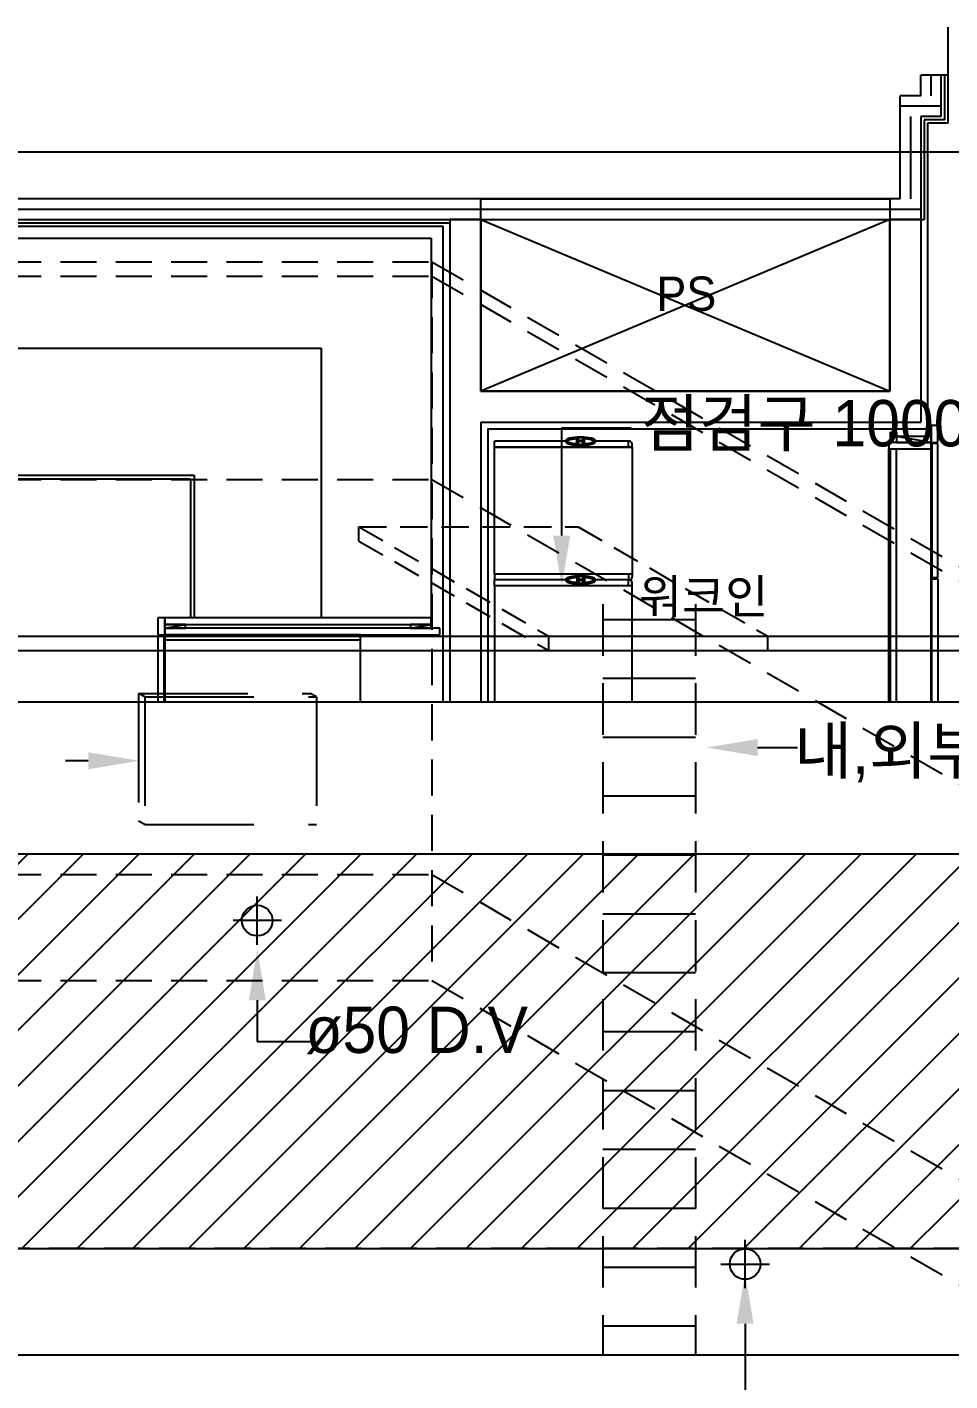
# Model space of a CAD drawing. Header units: millimetres. Extents: x 968909 to 1007504, y 395965 to 423289.
# Drawn here: x 985505 to 988191, y 401967 to 405909 of the extents above; entities that cross this region are included whole.
import ezdxf
from ezdxf.enums import TextEntityAlignment as Align

# ---------------------------------------------------------------- set-up
doc = ezdxf.new("R2010")
doc.units = ezdxf.units.MM
doc.header["$LTSCALE"] = 100
for name, pattern in [('DH-HID2', [1.2, 0.8, -0.4]), ('HID', [2.3, 1.5, -0.8]), ('HIDDEN2', [4.7625, 3.175, -1.5875])]:
    doc.linetypes.add(name, pattern=pattern)
for name, color, linetype in [('1', 1, 'Continuous'), ('l4', 4, 'Continuous'), ('TEX', 3, 'Continuous')]:
    doc.layers.add(name, color=color, linetype=linetype)
doc.styles.add('돋움', font='Dotum.ttf')
doc.styles.add('돋음', font='Dotum.ttf')

msp = doc.modelspace()

# ---------------------------------------------------------------- hatches: boundary and pattern name
at = {"linetype": 'HID'}
h = msp.add_hatch(dxfattribs=at)
h.set_pattern_fill('ANSI31', color=4, scale=54, angle=135, style=0)
h.set_pattern_definition([(180, (825910.82, -201034.51), (-4e-14, -171.45), [])])
h.paths.add_polyline_path([(987180.9, 404228.3), (987450.9, 404228.3), (987450.9, 402043), (987180.9, 402043)])
at = {"layer": '1'}
h = msp.add_hatch(dxfattribs=at)
h.set_pattern_fill('ANSI31', color=256, scale=36, style=0)
h.set_pattern_definition([(45, (819837.22, -201034.51), (-80.822305, 80.822305), [])])
h.paths.add_polyline_path([(983187.5, 404591.6), (985075.4, 403501.6), (988571.3, 403501.6), (988571.3, 402351.7), (985075.4, 402351.7), (983187.5, 403441.6)])

# ---------------------------------------------------------------- linework, layer by layer
at = {"linetype": 'HID', "ltscale": 0.7}
for p, q in [((983187.5, 405224.8, 54985.4), (986683.4, 405224.8, 54985.4)), ((986683.4, 405224.8, 54985.4), (986683.4, 403132.9, 54985.4)), ((986683.4, 405224.8, 54985.4), (988571.3, 404134.8, 54985.4)), ((983187.5, 405183.2, 54985.4), (986683.4, 405183.2, 54985.4)), ((986683.4, 405183.2, 54985.4), (988571.3, 404093.3, 54985.4)), ((983187.5, 404591.6, 54985.4), (986683.4, 404591.6, 54985.4)), ((986683.4, 404591.6, 54985.4), (988571.3, 403501.6, 54985.4)), ((983187.5, 403441.6, 54985.4), (986683.4, 403441.6, 54985.4)), ((986683.4, 403441.6, 54985.4), (988571.3, 402351.7, 54985.4)), ((983187.5, 403132.9, 54985.4), (986683.4, 403132.9, 54985.4)), ((986683.4, 403132.9, 54985.4), (988571.3, 402043, 54985.4))]:
    msp.add_line(p, q, dxfattribs=at)
at = {"color": 7}
for p, q in [((987061.5, 404428.2, 54985.4), (987061.5, 404741.4, 54985.4)), ((987061.5, 404741.4, 54985.4), (987263.6, 404741.4, 54985.4)), ((985075.4, 404134.8, 54985.4), (988571.3, 404134.8, 54985.4)), ((985075.4, 404093.3, 54985.4), (988571.3, 404093.3, 54985.4)), ((987631.6, 403810.8, 54985.4), (987747.4, 403810.8, 54985.4)), ((985683.6, 403772.3, 54985.4), (985617.3, 403772.3, 54985.4)), ((986175.4, 403075.1, 54985.4), (986175.4, 402955.2, 54985.4)), ((986175.4, 402955.2, 54985.4), (986330.4, 402955.2, 54985.4)), ((985075.4, 402043, 54985.4), (988571.3, 402043, 54985.4))]:
    msp.add_line(p, q, dxfattribs=at)
at = {"color": 7, "linetype": 'DH-HID2'}
for p, q in [((986471.3, 404412.1, 54985.4), (986471.3, 404453.7, 54985.4)), ((986471.3, 404453.7, 54985.4), (987109, 404453.7, 54985.4)), ((986471.3, 404453.7, 54985.4), (987023.6, 404134.8, 54985.4)), ((987109, 404453.7, 54985.4), (987661.3, 404134.8, 54985.4)), ((986471.3, 404412.1, 54985.4), (987023.6, 404093.3, 54985.4)), ((987023.6, 404093.3, 54985.4), (987023.6, 404134.8, 54985.4)), ((987023.6, 404134.8, 54985.4), (987661.3, 404134.8, 54985.4)), ((987661.3, 404093.3, 54985.4), (987661.3, 404134.8, 54985.4))]:
    msp.add_line(p, q, dxfattribs=at)
at = {"color": 4, "linetype": 'HID'}
for p, q in [((987180.9, 404228.3, 54985.4), (987180.9, 402043, 54985.4)), ((987450.9, 404228.3, 54985.4), (987450.9, 402043, 54985.4))]:
    msp.add_line(p, q, dxfattribs=at)
at = {"color": 4, "linetype": 'HIDDEN2'}
for p, q in [((985830.1, 403968.6, 54985.4), (986329.7, 403968.6, 54985.4)), ((985830.1, 403968.6, 54985.4), (985830.1, 403596.8, 54985.4)), ((985848.1, 403958.3, 54985.4), (985830.1, 403968.6, 54985.4)), ((985848.1, 403958.3, 54985.4), (986347.6, 403958.3, 54985.4)), ((985848.1, 403958.3, 54985.4), (985848.1, 403586.4, 54985.4)), ((986347.6, 403958.3, 54985.4), (986329.7, 403968.6, 54985.4)), ((986347.6, 403958.3, 54985.4), (986347.6, 403586.4, 54985.4)), ((985848.1, 403586.4, 54985.4), (985830.1, 403596.8, 54985.4)), ((985848.1, 403586.4, 54985.4), (986347.6, 403586.4, 54985.4))]:
    msp.add_line(p, q, dxfattribs=at)
at = {"linetype": 'Continuous'}
for p, q in [((985075.4, 403501.6, 54985.4), (988571.3, 403501.6, 54985.4)), ((985075.4, 402351.7, 54985.4), (988571.3, 402351.7, 54985.4))]:
    msp.add_line(p, q, dxfattribs=at)
at = {"color": 4, "linetype": 'Continuous'}
for p, q in [((986175.4, 403236.4, 54985.4), (986175.4, 403377.5, 54985.4)), ((986246, 403307, 54985.4), (986104.8, 403307, 54985.4)), ((987595.2, 402236.4, 54985.4), (987595.2, 402377.6, 54985.4)), ((987524.7, 402307, 54985.4), (987665.8, 402307, 54985.4))]:
    msp.add_line(p, q, dxfattribs=at)
msp.add_line((987595.2, 402132.8, 54985.4), (987595.2, 401874.5, 54985.4))
at = {"elevation": 54985.4}
msp.add_lwpolyline([(982029.1, 405545.1), (997615.4, 405545.1), (997615.4, 395965.3), (982029.1, 395965.3)], close=True, dxfattribs=at)
at = {"linetype": 'HID', "ltscale": 0.7, "elevation": 54985.4}
msp.add_lwpolyline([(983187.5, 404591.6), (985075.4, 403501.6), (988571.3, 403501.6), (988571.3, 402351.7), (985075.4, 402351.7), (983187.5, 403441.6), (983187.5, 404591.6)], dxfattribs=at)
at = {"color": 4, "linetype": 'Continuous'}
for centre in [(986175.4, 403307, 54985.4), (987595.2, 402307, 54985.4)]:
    msp.add_circle(centre, 44.6, dxfattribs=at)
at = {"color": 7, "linetype": 'DH-HID2'}
msp.add_solid([(987086.2, 404428.2, 54985.4), (987036.8, 404428.2, 54985.4), (987061.5, 404279.9, 54985.4)], dxfattribs=at)
at = {"color": 7}
for points in [[(987631.6, 403786, 54985.4), (987631.6, 403835.5, 54985.4), (987483.3, 403810.8, 54985.4)], [(985683.6, 403797, 54985.4), (985683.6, 403747.6, 54985.4), (985832, 403772.3, 54985.4)], [(986150.7, 403075.1, 54985.4), (986200.1, 403075.1, 54985.4), (986175.4, 403223.4, 54985.4)]]:
    msp.add_solid(points, dxfattribs=at)
msp.add_solid([(987570.5, 402132.8, 54985.4), (987620, 402132.8, 54985.4), (987595.2, 402281.1, 54985.4)])
at = {"layer": 'l4'}
for p, q in [((988186.3, 405768.7, 54985.4), (988186.3, 405908.7, 54985.4)), ((988106.3, 405708.7, 54985.4), (988106.3, 405768.7, 54985.4)), ((988186.3, 405768.7, 54985.4), (988106.3, 405768.7, 54985.4)), ((988136.3, 405708.7, 0), (988136.3, 405768.7, 0)), ((988166.3, 405648.7, 0), (988166.3, 405768.7, 0)), ((988176.3, 405638.7, 0), (988176.3, 405768.7, 0)), ((988186.3, 405628.7, 0), (988186.3, 405768.7, 0)), ((988046.3, 405408.7, 54985.4), (988046.3, 405708.7, 54985.4)), ((988106.3, 405708.7, 54985.4), (988046.3, 405708.7, 54985.4)), ((988166.3, 405678.7, 0), (988046.3, 405678.7, 0)), ((988076.3, 405648.7, 0), (988076.3, 405408.7, 0)), ((988106.3, 405648.7, 0), (988106.3, 405348.7, 0)), ((988166.3, 405648.7, 0), (988106.3, 405648.7, 0)), ((988116.3, 405638.7, 0), (988116.3, 405348.7, 0)), ((988176.3, 405638.7, 0), (988116.3, 405638.7, 0)), ((988126.3, 405628.7, 0), (988126.3, 404738.7, 0)), ((988186.3, 405628.7, 0), (988126.3, 405628.7, 0)), ((988046.3, 405408.7, 54985.4), (982336.3, 405408.7, 54985.4)), ((986826.3, 404848.7, 0), (986826.3, 405408.7, 0)), ((986826.3, 405408.7, 0), (988016.3, 405408.7, 0)), ((988016.3, 405408.7, 0), (988016.3, 404848.7, 0)), ((982341.3, 405378.7, 0), (988106.3, 405378.7, 0)), ((982341.3, 405348.7, 0), (988106.3, 405348.7, 0)), ((982341.3, 405338.7, 0), (986736.3, 405338.7, 0)), ((986826.3, 405348.7, 0), (986736.3, 405348.7, 0)), ((986736.3, 405348.7, 0), (986736.3, 403942.8, 0)), ((986736.3, 405348.7, 0), (986736.3, 405348.7, 0)), ((986826.3, 405348.7, 0), (986826.3, 404848.7, 0)), ((986826.3, 405348.7, 0), (988016.3, 404848.7, 0)), ((988016.3, 405348.7, 0), (986826.3, 404848.7, 0)), ((988106.3, 405348.7, 0), (988016.3, 405348.7, 0)), ((988016.3, 404848.7, 0), (988016.3, 405348.7, 0)), ((988106.3, 405348.7, 0), (988106.3, 404758.7, 0)), ((988106.3, 405348.7, 0), (988116.3, 405348.7, 0)), ((982341.3, 405328.7, 0), (986716.3, 405328.7, 0)), ((982381.3, 405293.7, 0), (986681.3, 405293.7, 0)), ((986681.3, 405293.7, 0), (986681.3, 404158.7, 0)), ((986716.3, 403942.8, 0), (986716.3, 405328.7, 0)), ((982601.3, 404973.7, 0), (986361.3, 404973.7, 0)), ((986361.3, 404973.7, 0), (986361.3, 404188.7, 0)), ((988016.3, 404848.7, 0), (986826.3, 404848.7, 0)), ((986826.3, 404848.7, 0), (988016.3, 404848.7, 0)), ((986826.3, 404758.7, 0), (986826.3, 403942.8, 0)), ((986826.3, 404758.7, 0), (988106.3, 404758.7, 0)), ((986846.3, 404738.7, 0), (986846.3, 403942.8, 0)), ((986846.3, 404738.7, 0), (988126.3, 404738.7, 0)), ((988156.3, 404748.7, 0), (988136.3, 404748.7, 0)), ((988136.3, 404748.7, 0), (988136.3, 404698.7, 0)), ((988156.3, 404698.7, 0), (988156.3, 404748.7, 0)), ((987074.4, 404702.7, 0), (986866.3, 404702.7, 0)), ((986866.3, 404685.7, 0), (986866.3, 404702.7, 0)), ((987076.4, 404702.7, 0), (987072.9, 404702.7, 0)), ((987105.1, 404695.9, 0), (987105.1, 404709.5, 0)), ((987125.6, 404714.2, 0), (987107.1, 404714.2, 0)), ((987125.6, 404712.7, 0), (987107.1, 404712.7, 0)), ((987107.1, 404710.7, 0), (987107.1, 404709.2, 0)), ((987110.9, 404709.2, 0), (987107.1, 404709.2, 0)), ((987107.1, 404703.7, 0), (987107.1, 404707.2, 0)), ((987109.7, 404703.7, 0), (987107.1, 404703.7, 0)), ((987109.7, 404703.7, 0), (987107.1, 404703.7, 0)), ((987107.1, 404698.2, 0), (987107.1, 404701.7, 0)), ((987109.7, 404701.7, 0), (987107.1, 404701.7, 0)), ((987109.7, 404704.2, 0), (987109.7, 404703.7, 0)), ((987110.9, 404704.2, 0), (987109.7, 404704.2, 0)), ((987109.7, 404704.2, 0), (987109.7, 404703.7, 0)), ((987110.9, 404704.2, 0), (987109.7, 404704.2, 0)), ((987109.7, 404701.2, 0), (987109.7, 404701.7, 0)), ((987109.7, 404701.2, 0), (987109.7, 404701.7, 0)), ((987110.9, 404701.2, 0), (987109.7, 404701.2, 0)), ((987110.9, 404701.2, 0), (987109.7, 404701.2, 0)), ((987110.9, 404707.2, 0), (987110.9, 404709.2, 0)), ((987110.9, 404704.2, 0), (987110.9, 404703.7, 0)), ((987110.9, 404704.2, 0), (987110.9, 404703.7, 0)), ((987121.9, 404703.7, 0), (987110.9, 404703.7, 0)), ((987110.9, 404701.2, 0), (987110.9, 404701.7, 0)), ((987110.9, 404701.2, 0), (987110.9, 404701.7, 0)), ((987121.9, 404701.7, 0), (987110.9, 404701.7, 0)), ((987110.9, 404696.2, 0), (987110.9, 404698.2, 0)), ((987116.4, 404701.7, 0), (987116.4, 404703.7, 0)), ((987121.9, 404707.2, 0), (987121.9, 404709.2, 0)), ((987121.9, 404709.2, 0), (987125.6, 404709.2, 0)), ((987121.9, 404704.2, 0), (987121.9, 404703.7, 0)), ((987121.9, 404704.2, 0), (987123.1, 404704.2, 0)), ((987121.9, 404704.2, 0), (987121.9, 404703.7, 0)), ((987121.9, 404704.2, 0), (987123.1, 404704.2, 0)), ((987121.9, 404701.2, 0), (987121.9, 404701.7, 0)), ((987121.9, 404701.2, 0), (987121.9, 404701.7, 0)), ((987121.9, 404701.2, 0), (987123.1, 404701.2, 0)), ((987121.9, 404701.2, 0), (987123.1, 404701.2, 0)), ((987121.9, 404696.2, 0), (987121.9, 404698.2, 0)), ((987123.1, 404704.2, 0), (987123.1, 404703.7, 0)), ((987123.1, 404704.2, 0), (987123.1, 404703.7, 0)), ((987123.1, 404703.7, 0), (987125.6, 404703.7, 0)), ((987123.1, 404703.7, 0), (987125.6, 404703.7, 0)), ((987123.1, 404701.2, 0), (987123.1, 404701.7, 0)), ((987123.1, 404701.7, 0), (987125.6, 404701.7, 0)), ((987123.1, 404701.2, 0), (987123.1, 404701.7, 0)), ((987125.6, 404710.7, 0), (987125.6, 404709.2, 0)), ((987125.6, 404703.7, 0), (987125.6, 404707.2, 0)), ((987125.6, 404698.2, 0), (987125.6, 404701.7, 0)), ((987127.6, 404695.9, 0), (987127.6, 404709.5, 0)), ((987159.9, 404702.7, 0), (987156.4, 404702.7, 0)), ((987258.4, 404702.7, 0), (987158.4, 404702.7, 0)), ((987256.3, 404685.7, 0), (987256.3, 404702.7, 0)), ((988136.3, 404698.7, 0), (988013.3, 404698.7, 0)), ((988013.3, 404698.7, 0), (988013.3, 404680.7, 0)), ((988018.3, 404698.7, 0), (988018.3, 404728.7, 0)), ((988018.3, 404728.7, 0), (988036.3, 404728.7, 0)), ((988036.3, 404698.7, 0), (988018.3, 404698.7, 0)), ((988036.3, 404728.7, 0), (988036.3, 404698.7, 0)), ((988136.3, 404698.7, 0), (988036.3, 404716.7, 0)), ((988136.3, 404716.7, 0), (988036.3, 404716.7, 0)), ((988036.3, 404716.7, 0), (988036.3, 404698.7, 0)), ((988036.3, 404698.7, 0), (988136.3, 404698.7, 0)), ((988136.3, 404698.7, 0), (988136.3, 404716.7, 0)), ((988136.3, 404680.7, 0), (988136.3, 404698.7, 0)), ((988136.3, 404698.7, 0), (988156.3, 404698.7, 0)), ((987266.3, 404685.7, 0), (986866.3, 404685.7, 0)), ((986866.3, 404315.7, 0), (986866.3, 404685.7, 0)), ((986866.3, 404685.7, 0), (987266.3, 404685.7, 0)), ((987110.9, 404696.2, 0), (987107.1, 404696.2, 0)), ((987107.1, 404696.2, 0), (987107.1, 404694.7, 0)), ((987107.1, 404694.7, 0), (987107.1, 404696.2, 0)), ((987125.6, 404692.7, 0), (987107.1, 404692.7, 0)), ((987125.6, 404691.2, 0), (987107.1, 404691.2, 0)), ((987121.9, 404696.2, 0), (987125.6, 404696.2, 0)), ((987125.6, 404696.2, 0), (987125.6, 404694.7, 0)), ((987125.6, 404694.7, 0), (987125.6, 404696.2, 0)), ((987266.3, 404685.7, 0), (987266.3, 404694.7, 0)), ((987266.3, 404685.7, 0), (987266.3, 404315.7, 0)), ((988013.3, 403942.8, 0), (988013.3, 404680.7, 0)), ((988013.3, 404680.7, 0), (988136.3, 404680.7, 0)), ((988018.3, 403942.8, 0), (988018.3, 404680.7, 0)), ((988036.3, 403942.8, 0), (988036.3, 404680.7, 0)), ((988136.3, 403942.8, 0), (988136.3, 404680.7, 0)), ((988156.3, 404696.6, 0), (988138.3, 404696.6, 0)), ((988138.3, 404696.6, 0), (988138.3, 404305.7, 0)), ((988156.3, 404305.7, 0), (988156.3, 404696.6, 0)), ((982971.3, 404603.7, 0), (985991.3, 404603.7, 0)), ((982981.3, 404593.7, 0), (985981.3, 404593.7, 0)), ((985981.3, 404593.7, 0), (985981.3, 404188.7, 0)), ((985991.3, 404603.7, 0), (985991.3, 404188.7, 0)), ((986866.3, 404315.7, 0), (986866.3, 404298.7, 0)), ((987266.3, 404315.7, 0), (986866.3, 404315.7, 0)), ((987266.3, 404315.7, 0), (986866.3, 404315.7, 0)), ((987105.1, 404305.5, 0), (987105.1, 404291.9, 0)), ((987125.6, 404310.2, 0), (987107.1, 404310.2, 0)), ((987125.6, 404308.7, 0), (987107.1, 404308.7, 0)), ((987107.1, 404305.2, 0), (987107.1, 404306.7, 0)), ((987107.1, 404306.7, 0), (987107.1, 404305.2, 0)), ((987110.9, 404305.2, 0), (987107.1, 404305.2, 0)), ((987110.9, 404305.2, 0), (987110.9, 404303.2, 0)), ((987121.9, 404305.2, 0), (987125.6, 404305.2, 0)), ((987121.9, 404305.2, 0), (987121.9, 404303.2, 0)), ((987125.6, 404305.2, 0), (987125.6, 404306.7, 0)), ((987125.6, 404306.7, 0), (987125.6, 404305.2, 0)), ((987127.6, 404305.5, 0), (987127.6, 404291.9, 0)), ((987256.3, 404315.7, 0), (987256.3, 404298.7, 0)), ((987266.3, 404315.7, 0), (987266.3, 404306.7, 0)), ((988138.3, 404305.7, 0), (988156.3, 404305.7, 0)), ((987074.4, 404298.7, 0), (986866.3, 404298.7, 0)), ((986866.3, 404281.7, 0), (986866.3, 404298.7, 0)), ((987074.4, 404298.7, 0), (986866.3, 404298.7, 0)), ((986866.3, 404281.7, 0), (986866.3, 403942.8, 0)), ((987266.3, 404281.7, 0), (986866.3, 404281.7, 0)), ((987266.3, 404281.7, 0), (986866.3, 404281.7, 0)), ((987076.4, 404298.7, 0), (987072.9, 404298.7, 0)), ((987107.1, 404303.2, 0), (987107.1, 404299.7, 0)), ((987109.7, 404299.7, 0), (987107.1, 404299.7, 0)), ((987109.7, 404297.7, 0), (987107.1, 404297.7, 0)), ((987107.1, 404297.7, 0), (987107.1, 404294.2, 0)), ((987109.7, 404297.7, 0), (987107.1, 404297.7, 0)), ((987107.1, 404290.7, 0), (987107.1, 404292.2, 0)), ((987110.9, 404292.2, 0), (987107.1, 404292.2, 0)), ((987125.6, 404288.7, 0), (987107.1, 404288.7, 0)), ((987125.6, 404287.2, 0), (987107.1, 404287.2, 0)), ((987110.9, 404300.2, 0), (987109.7, 404300.2, 0)), ((987109.7, 404300.2, 0), (987109.7, 404299.7, 0)), ((987110.9, 404300.2, 0), (987109.7, 404300.2, 0)), ((987109.7, 404300.2, 0), (987109.7, 404299.7, 0)), ((987109.7, 404297.2, 0), (987109.7, 404297.7, 0)), ((987109.7, 404297.2, 0), (987109.7, 404297.7, 0)), ((987110.9, 404297.2, 0), (987109.7, 404297.2, 0)), ((987110.9, 404297.2, 0), (987109.7, 404297.2, 0)), ((987110.9, 404300.2, 0), (987110.9, 404299.7, 0)), ((987110.9, 404300.2, 0), (987110.9, 404299.7, 0)), ((987121.9, 404299.7, 0), (987110.9, 404299.7, 0)), ((987110.9, 404297.2, 0), (987110.9, 404297.7, 0)), ((987110.9, 404297.2, 0), (987110.9, 404297.7, 0)), ((987121.9, 404297.7, 0), (987110.9, 404297.7, 0)), ((987110.9, 404294.2, 0), (987110.9, 404292.2, 0)), ((987116.4, 404299.7, 0), (987116.4, 404297.7, 0)), ((987121.9, 404300.2, 0), (987123.1, 404300.2, 0)), ((987121.9, 404300.2, 0), (987121.9, 404299.7, 0)), ((987121.9, 404300.2, 0), (987123.1, 404300.2, 0)), ((987121.9, 404300.2, 0), (987121.9, 404299.7, 0)), ((987121.9, 404297.2, 0), (987121.9, 404297.7, 0)), ((987121.9, 404297.2, 0), (987121.9, 404297.7, 0)), ((987121.9, 404297.2, 0), (987123.1, 404297.2, 0)), ((987121.9, 404297.2, 0), (987123.1, 404297.2, 0)), ((987121.9, 404294.2, 0), (987121.9, 404292.2, 0)), ((987121.9, 404292.2, 0), (987125.6, 404292.2, 0)), ((987123.1, 404300.2, 0), (987123.1, 404299.7, 0)), ((987123.1, 404300.2, 0), (987123.1, 404299.7, 0)), ((987123.1, 404299.7, 0), (987125.6, 404299.7, 0)), ((987123.1, 404297.2, 0), (987123.1, 404297.7, 0)), ((987123.1, 404297.7, 0), (987125.6, 404297.7, 0)), ((987123.1, 404297.2, 0), (987123.1, 404297.7, 0)), ((987123.1, 404297.7, 0), (987125.6, 404297.7, 0)), ((987125.6, 404303.2, 0), (987125.6, 404299.7, 0)), ((987125.6, 404297.7, 0), (987125.6, 404294.2, 0)), ((987125.6, 404290.7, 0), (987125.6, 404292.2, 0)), ((987159.9, 404298.7, 0), (987156.4, 404298.7, 0)), ((987258.4, 404298.7, 0), (987158.4, 404298.7, 0)), ((987258.4, 404298.7, 0), (987158.4, 404298.7, 0)), ((987256.3, 404281.7, 0), (987256.3, 404298.7, 0)), ((987266.3, 404281.7, 0), (987266.3, 404290.7, 0)), ((987266.3, 403942.8, 0), (987266.3, 404281.7, 0)), ((988136.3, 404303.7, 0), (988156.3, 404303.7, 0)), ((988138.3, 404301.7, 0), (988156.3, 404301.7, 0)), ((988138.3, 403942.8, 0), (988138.3, 404301.7, 0)), ((988156.3, 404301.7, 0), (988156.3, 403942.8, 0)), ((985906.3, 404188.7, 0), (985886.3, 404188.7, 0)), ((985886.3, 404188.7, 0), (985886.3, 404138.7, 0)), ((985906.3, 404138.7, 0), (985906.3, 404188.7, 0)), ((986681.3, 404188.7, 0), (985906.3, 404188.7, 0)), ((985906.3, 404188.7, 0), (985906.3, 404168.7, 0)), ((986681.3, 404168.7, 0), (986681.3, 404188.7, 0)), ((985906.3, 404158.7, 0), (985966.3, 404168.7, 0)), ((985966.3, 404168.7, 0), (985906.3, 404168.7, 0)), ((985906.3, 404168.7, 0), (985906.3, 404158.7, 0)), ((985906.3, 404168.7, 0), (986681.3, 404168.7, 0)), ((985906.3, 404158.7, 0), (985966.3, 404158.7, 0)), ((986706.3, 404158.7, 0), (985906.3, 404158.7, 0)), ((985906.3, 404158.7, 0), (985906.3, 404138.7, 0)), ((985966.3, 404158.7, 0), (985966.3, 404168.7, 0)), ((986621.3, 404158.7, 0), (986681.3, 404168.7, 0)), ((986681.3, 404168.7, 0), (986621.3, 404168.7, 0)), ((986621.3, 404168.7, 0), (986621.3, 404158.7, 0)), ((986621.3, 404158.7, 0), (986681.3, 404158.7, 0)), ((986681.3, 404158.7, 0), (986681.3, 404168.7, 0)), ((986706.3, 404138.7, 0), (986706.3, 404158.7, 0)), ((985886.3, 404138.7, 0), (985906.3, 404138.7, 0)), ((985886.3, 404136.7, 0), (985886.3, 403942.8, 0)), ((985904.3, 404136.7, 0), (985886.3, 404136.7, 0)), ((985904.3, 403942.8, 0), (985904.3, 404136.7, 0)), ((986476.3, 404138.7, 0), (985906.3, 404138.7, 0)), ((985906.3, 404138.7, 0), (985906.3, 403942.8, 0)), ((985906.3, 404138.7, 0), (986706.3, 404138.7, 0)), ((986476.3, 404123.7, 0), (985906.3, 404123.7, 0)), ((986476.3, 403942.8, 0), (986476.3, 404138.7, 0))]:
    msp.add_line(p, q, dxfattribs=at)
at = {"layer": 'l4', "extrusion": (-4e-16, 0, -1)}
for p, q in [((987110.9, 404707.2, 0), (987107.1, 404707.2, 0)), ((987110.9, 404707.2, 0), (987107.1, 404707.2, 0)), ((987110.9, 404698.2, 0), (987107.1, 404698.2, 0)), ((987110.9, 404698.2, 0), (987107.1, 404698.2, 0)), ((987110.9, 404707.4, 0), (987110.9, 404707.2, 0)), ((987110.9, 404303.2, 0), (987107.1, 404303.2, 0)), ((987110.9, 404303.2, 0), (987107.1, 404303.2, 0)), ((987110.9, 404294.2, 0), (987107.1, 404294.2, 0)), ((987110.9, 404294.2, 0), (987107.1, 404294.2, 0)), ((987110.9, 404294, 0), (987110.9, 404294.2, 0))]:
    msp.add_line(p, q, dxfattribs=at)
at = {"layer": 'l4', "extrusion": (4e-16, 0, -1)}
for p, q in [((987121.9, 404707.4, 0), (987121.9, 404707.2, 0)), ((987121.9, 404707.2, 0), (987125.6, 404707.2, 0)), ((987121.9, 404707.2, 0), (987125.6, 404707.2, 0)), ((987121.9, 404698.2, 0), (987125.6, 404698.2, 0)), ((987121.9, 404698.2, 0), (987125.6, 404698.2, 0)), ((987121.9, 404303.2, 0), (987125.6, 404303.2, 0)), ((987121.9, 404303.2, 0), (987125.6, 404303.2, 0)), ((987121.9, 404294.2, 0), (987125.6, 404294.2, 0)), ((987121.9, 404294, 0), (987121.9, 404294.2, 0)), ((987121.9, 404294.2, 0), (987125.6, 404294.2, 0))]:
    msp.add_line(p, q, dxfattribs=at)
at = {"layer": 'l4', "elevation": 54985.4}
msp.add_lwpolyline([(972899.6, 420465.4), (1001940.9, 420465.4), (1001940.9, 403942.8), (972899.6, 403942.8)], close=True, dxfattribs=at)
at = {"layer": 'l4'}
for centre, radius, start, end in [((987079.4, 404702.7, 0), 6.5, 108.6799, 180.0938), ((987079.4, 404702.7, 0), 6.5, 179.9062, 251.3201), ((987079.4, 404702.7, 0), 5, 113.828, 180.1277), ((987079.4, 404702.7, 0), 5, 179.8723, 246.172), ((987079.4, 404702.7, 0), 3, 114.7251, 245.2749), ((987106.2, 404633.1, 0), 81.1, 89.342, 110.9046), ((987106.2, 404633.1, 0), 79.6, 89.3359, 111.2699), ((987106.2, 404772.3, 0), 79.6, 248.7301, 270.6641), ((987079.4, 404702.7, 0), 1.8, 115.7463, 244.2537), ((987106.3, 404632.7, 0), 78, 89.4016, 111.1997), ((987106.3, 404772.7, 0), 78, 248.8003, 270.5984), ((987106.3, 404632.7, 0), 76.8, 90.8979, 111.1692), ((987106.3, 404632.7, 0), 76.8, 90.8979, 111.1692), ((987106.3, 404772.7, 0), 76.8, 248.8308, 269.1021), ((987126.6, 404633.1, 0), 81.1, 69.1145, 90.6784), ((987126.6, 404633.1, 0), 79.6, 68.7492, 90.6846), ((987126.4, 404632.7, 0), 78, 68.8199, 90.6195), ((987126.4, 404772.7, 0), 78, 269.4226, 291.2193), ((987126.5, 404772.3, 0), 79.6, 269.3564, 291.2891), ((987126.5, 404632.7, 0), 76.8, 68.8522, 89.125), ((987126.4, 404632.7, 0), 76.8, 68.8522, 89.125), ((987126.4, 404772.7, 0), 76.8, 270.9208, 291.1905), ((987153.4, 404702.7, 0), 1.8, 295.7463, 64.2537), ((987153.4, 404702.7, 0), 3, 294.7251, 65.2749), ((987153.4, 404702.7, 0), 5, 359.8723, 66.172), ((987153.4, 404702.7, 0), 5, 293.828, 0.1277), ((987153.4, 404702.7, 0), 6.5, 359.9062, 71.3201), ((987153.4, 404702.7, 0), 6.5, 288.6799, 0.0938), ((987258.3, 404694.7, 0), 8, 0, 90), ((987106.2, 404772.3, 0), 81.1, 249.0954, 270.658), ((987126.5, 404772.3, 0), 81.1, 269.3625, 290.9237), ((987079.4, 404298.7, 0), 6.5, 108.6799, 180.0938), ((987106.2, 404229.1, 0), 81.1, 89.342, 110.9046), ((987106.2, 404229.1, 0), 79.6, 89.3359, 111.2699), ((987106.3, 404228.7, 0), 78, 89.4016, 111.1997), ((987106.3, 404228.7, 0), 76.8, 90.8979, 111.1692), ((987126.5, 404229.1, 0), 81.1, 69.0763, 90.6375), ((987126.5, 404229.1, 0), 79.6, 68.7109, 90.6436), ((987126.4, 404228.7, 0), 78, 68.7807, 90.5774), ((987126.4, 404228.7, 0), 76.8, 68.8095, 89.0792), ((987153.4, 404298.7, 0), 6.5, 359.9062, 71.3201), ((987258.3, 404306.7, 0), 8, 270, 0), ((987079.4, 404298.7, 0), 6.5, 179.9062, 251.3201), ((987079.4, 404298.7, 0), 5, 113.828, 180.1277), ((987079.4, 404298.7, 0), 5, 179.8723, 246.172), ((987079.4, 404298.7, 0), 3, 114.7251, 245.2749), ((987106.2, 404368.3, 0), 79.6, 248.7301, 270.6641), ((987106.2, 404368.3, 0), 81.1, 249.0954, 270.658), ((987079.4, 404298.7, 0), 1.8, 115.7463, 244.2537), ((987106.3, 404368.7, 0), 78, 248.8003, 270.5984), ((987106.3, 404368.7, 0), 76.8, 248.8308, 269.1021), ((987106.3, 404368.7, 0), 76.8, 248.8308, 269.1021), ((987126.4, 404368.7, 0), 78, 269.3805, 291.1801), ((987126.6, 404368.3, 0), 79.6, 269.3154, 291.2508), ((987126.6, 404368.3, 0), 81.1, 269.3216, 290.8855), ((987126.5, 404368.7, 0), 76.8, 270.875, 291.1478), ((987126.4, 404368.7, 0), 76.8, 270.875, 291.1478), ((987153.4, 404298.7, 0), 1.8, 295.7463, 64.2537), ((987153.4, 404298.7, 0), 3, 294.7251, 65.2749), ((987153.4, 404298.7, 0), 5, 359.8723, 66.172), ((987153.4, 404298.7, 0), 5, 293.828, 0.1277), ((987153.4, 404298.7, 0), 6.5, 288.6799, 0.0938), ((987258.3, 404290.7, 0), 8, 0, 90)]:
    msp.add_arc(centre, radius, start, end, dxfattribs=at)

# ---------------------------------------------------------------- texts
at = {"layer": 'l4', "style": '돋음'}
for s, p in [('PS', (987424.1, 405132.3, 0)), ('워크인', (987474.5, 404251, 0))]:
    msp.add_text(s, height=100, dxfattribs=at).set_placement(p, align=Align.MIDDLE_CENTER)
at = {"layer": 'TEX', "style": '돋움'}
for s, p in [('점검구 1000*1000', (987292.2, 404687.7, 54985.4)), ('내,외부사다리', (987737.5, 403734.7, 54985.4)), ('ø50 D.V', (986315.5, 402921.5, 54985.4))]:
    msp.add_text(s, height=135, dxfattribs=at).set_placement(p)

doc.saveas('drawing.dxf')
